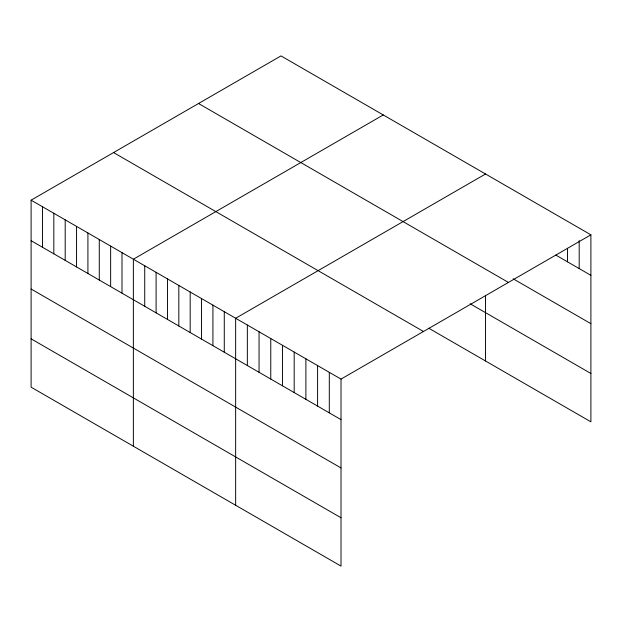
<?xml version="1.0" encoding="UTF-8"?>
<svg xmlns="http://www.w3.org/2000/svg" width="622" height="622" viewBox="0 0 622 622"><rect width="100%" height="100%" fill="white"/><g stroke="black" fill="none" stroke-linecap="round" stroke-linejoin="round"><path stroke-width="0.93" d="M31.1 200.167L341.012 379.093L341.012 566.098L31.1 387.172L31.1 200.167L280.988 55.902L590.9 234.828L590.9 421.833L428.713 328.191M383.261 114.946L133.372 259.218L133.372 446.223M485.533 173.989L235.645 318.262L235.645 505.266M341.012 379.093L590.9 234.828M555.78 255.067L590.9 275.344M513.127 278.78L590.9 323.681M198.527 103.509L508.438 282.435M470.108 303.754L590.9 373.488M113.562 152.561L423.473 331.487M31.1 240.691L341.012 419.617M31.1 289.028L341.012 467.954M31.1 338.834L341.012 517.761M579.191 240.605L579.191 268.587M567.482 248.318L567.482 261.823M485.533 295.411L485.533 360.993M329.302 372.337L329.302 412.852M317.593 365.58L317.593 406.096M305.892 358.816L305.892 399.34M294.183 352.06L294.183 392.575M282.474 345.296L282.474 385.819M270.764 338.539L270.764 379.062M259.055 331.783L259.055 372.298M247.346 325.018L247.346 365.542M224.278 311.7L224.278 352.223M212.918 305.138L212.918 345.661M201.551 298.583L201.551 339.099M190.184 292.021L190.184 332.537M178.825 285.459L178.825 325.975M167.458 278.897L167.458 319.42M156.099 272.335L156.099 312.858M144.732 265.781L144.732 306.296M122.005 252.656L122.005 293.172M110.646 246.094L110.646 286.618M99.279 239.532L99.279 280.055M87.92 232.97L87.92 273.493M76.553 226.416L76.553 266.931M65.193 219.854L65.193 260.369M53.826 213.292L53.826 253.807M42.467 206.729L42.467 247.253"/></g></svg>
